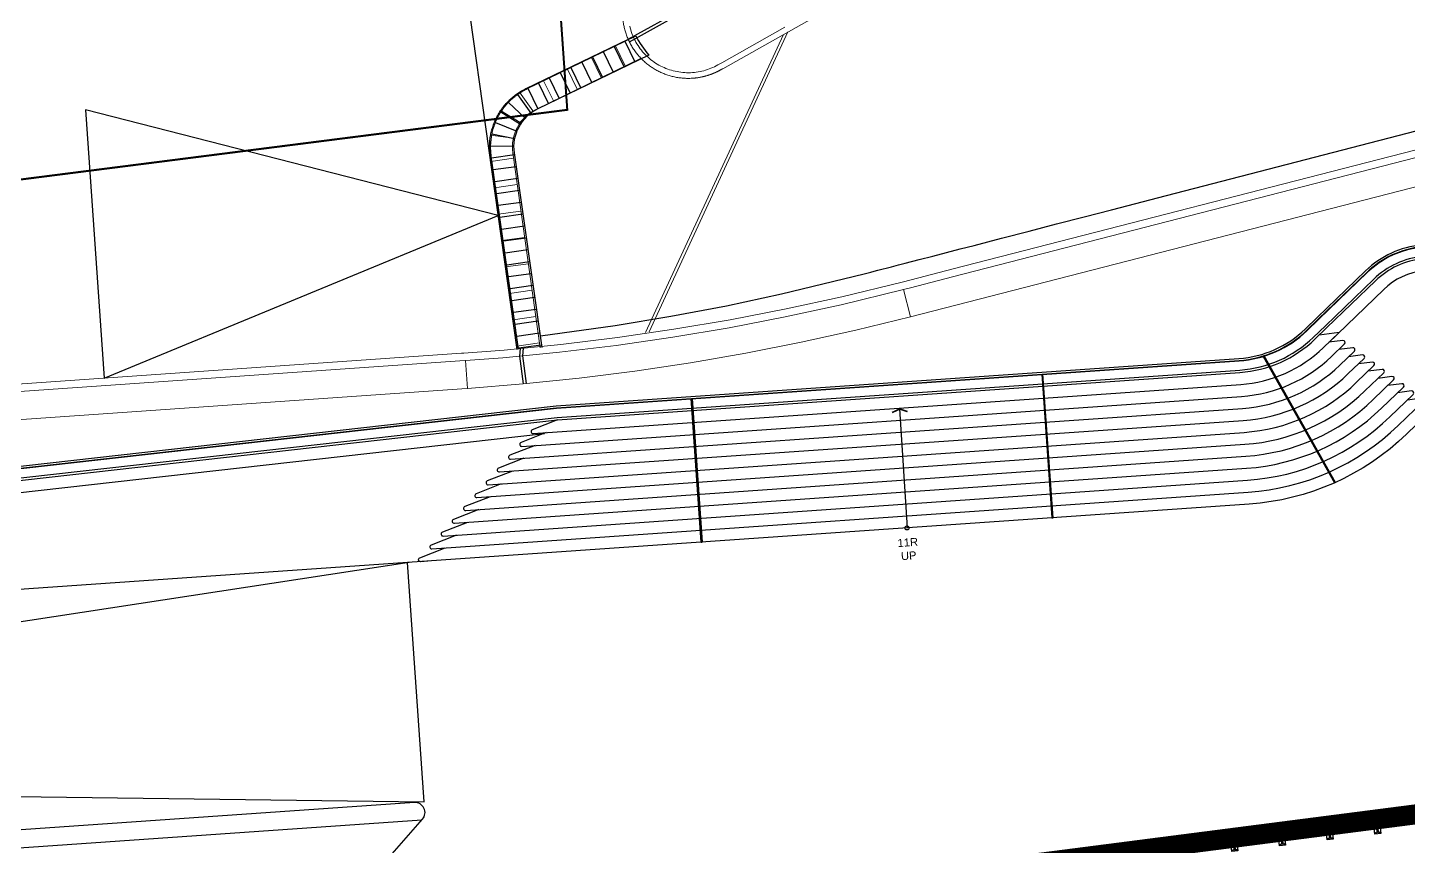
# Model space of a CAD drawing. Header units: millimetres. Extents: x 50357 to 985146, y 723188 to 1803594.
# Drawn here: x 832257.26 to 832291.76, y 817925.44 to 817945.91 of the extents above; entities that cross this region are included whole.
import ezdxf
from ezdxf.xclip import XClip

# ---------------------------------------------------------------- set-up
doc = ezdxf.new("R2010")
doc.units = ezdxf.units.MM
doc.header["$LTSCALE"] = 3
doc.header["$MEASUREMENT"] = 0
for name, pattern in [('3A35X-MAGP-P-SB$0$3A35X-MAGP-P-SB$0$ACAD_ISO05W035', [11.55, 8.4, -1.05, 0, -1.05, 0, -1.05]), ('DIVIDE', [1.25, 0.5, -0.25, 0, -0.25, 0, -0.25]), ('PHANTOM2', [1.25, 0.625, -0.125, 0.125, -0.125, 0.125, -0.125]), ('x-baseplan$0$DGN Style 2', [1.94727e-06, 0, -1.94727e-06]), ('x-boundary$0$DGN Style 4', [76.563414, 38.257796, -19.128898, 0.047822, -19.128898])]:
    doc.linetypes.add(name, pattern=pattern)
for name, color, linetype in [('00_Xref', 7, 'Continuous'), ('3A35X-MAGP-P-SB$0$UAJ-90BOUN', 7, 'Continuous'), ('LWK-GA_HANDRAIL', 8, 'Continuous'), ('LWK-GA_WALL', 8, 'Continuous'), ('LWK-L_TXT', 8, 'Continuous'), ('LWK-MA_PAVING BANDING', 8, 'Continuous'), ('LWK-PROMENADE BALLUSTRADE', 8, 'Continuous'), ('LWK-STEPS ARROW', 8, 'Continuous'), ('UAJ-00XREF', 7, 'Continuous'), ('UAJ-90.5LAND', 8, 'Continuous')]:
    doc.layers.add(name, color=color, linetype=linetype)
doc.layers.add('3A35X-MAGP-P-SB$0$UAJ-00ANNO-$', color=32, linetype='Continuous', lineweight=5, plot=False)
for name, color, linetype, lineweight in [('UAJ-08META', 8, 'Continuous', 9), ('UAJ-23FLOR-a', 1, 'Continuous', 13), ('UAJ-34RAIL-a', 1, 'Continuous', 13)]:
    doc.layers.add(name, color=color, linetype=linetype, lineweight=lineweight)
doc.layers.add('x-baseplan$0$AR-ROAD_AR_BS_MI_', color=7, linetype='Continuous', true_color=0x6d6d6d)
doc.layers.add('x-boundary$0$AR-SIMS_BL_', color=7, linetype='x-boundary$0$DGN Style 4', true_color=0xff0505)
doc.styles.add('LWK TITLE - ARIAL', font='arial.ttf')
pattern_1 = [(315, (-2836.0025, 3466.4423), (1.767767, 1.767767), []), (45, (-2836.0025, 3466.4423), (-1.767767, 1.767767), [])]

# ---------------------------------------------------------------- blocks, each defined once
blk = doc.blocks.new('x-baseplan')
at = {"layer": 'x-baseplan$0$AR-ROAD_AR_BS_MI_', "linetype": 'x-baseplan$0$DGN Style 2', "lineweight": 0, "flags": 128}
blk.add_lwpolyline([(834687.683, 817936.854), (834552.251, 817919.489)], dxfattribs=at)
blk = doc.blocks.new('575')
at = {"layer": 'LWK-MA_PAVING BANDING'}
blk.add_lwpolyline([(0, 0), (0, 575)], dxfattribs=at)
blk = doc.blocks.new('PROMENADE BALLUSTRADE')
at = {"layer": 'LWK-PROMENADE BALLUSTRADE'}
h = blk.add_hatch(dxfattribs=at)
h.set_pattern_fill('_USER', color=8, scale=2.5, angle=-45, double=1, pattern_type=0)
h.set_pattern_definition(pattern_1)
edge = h.paths.add_edge_path()
edge.add_line((-17, 43), (-17, 187))
edge.add_arc((-8, 187), 9, 90, 180, ccw=False)
edge.add_line((-8, 196), (-8, 190))
edge.add_arc((-8, 187), 3, 90, 180)
edge.add_line((-11, 187), (-11, 43))
edge.add_arc((-8, 43), 3, 180, 270)
edge.add_line((-8, 40), (-8, 34))
edge.add_arc((-8, 43), 9, 180, 270, ccw=False)
h = blk.add_hatch(dxfattribs=at)
h.set_pattern_fill('_USER', color=8, scale=2.5, angle=-45, double=1, pattern_type=0)
h.set_pattern_definition(pattern_1)
edge = h.paths.add_edge_path()
edge.add_line((17, 43), (17, 187))
edge.add_arc((8, 187), 9, 0, 90)
edge.add_line((8, 196), (8, 190))
edge.add_arc((8, 187), 3, 0, 90, ccw=False)
edge.add_line((11, 187), (11, 43))
edge.add_arc((8, 43), 3, -90, 0, ccw=False)
edge.add_line((8, 40), (8, 34))
edge.add_arc((8, 43), 9, -90, 0)
blk.add_lwpolyline([(75, 230), (75, 0), (-75, 0), (-75, 230)], close=True, dxfattribs=at)
at = {"layer": 'LWK-PROMENADE BALLUSTRADE', "color": 8}
for points in [[(-32.5, 205), (-67.5, 205)], [(-32.5, 25), (-67.5, 25)], [(-50, 187.5), (-50, 222.5)], [(-50, 7.5), (-50, 42.5)], [(67.5, 205), (32.5, 205)], [(67.5, 25), (32.5, 25)], [(50, 187.5), (50, 222.5)], [(50, 7.5), (50, 42.5)]]:
    blk.add_lwpolyline(points, dxfattribs=at)
at = {"layer": 'LWK-PROMENADE BALLUSTRADE'}
for points in [[(-5, 43, -1), (-11, 43), (-11, 187, -1), (-5, 187)], [(11, 187, 1), (5, 187), (5, 43, 1), (11, 43)]]:
    blk.add_lwpolyline(points, format="xyb", close=True, dxfattribs=at)
at = {"layer": 'LWK-PROMENADE BALLUSTRADE', "color": 8}
for centre in [(-50, 205), (-50, 25), (50, 205), (50, 25)]:
    blk.add_circle(centre, 12.5, dxfattribs=at)
blk = doc.blocks.new('*U1107')
at = {"layer": 'UAJ-23FLOR-a'}
blk.add_line((83, -575), (83, 0), dxfattribs=at)
blk = doc.blocks.new('*U1106')
at = {"layer": 'UAJ-34RAIL-a', "color": 0, "linetype": 'ByBlock', "lineweight": -2, "transparency": 16777216}
for p, rotation in [((835312175, 817996330), 25.90993299230063), ((835311576, 817996039), 25.90993299230063), ((835310978, 817995748), 25.90993299230063), ((835310379, 817995457), 25.90993299230063), ((835309791, 817995147), 35.08899511089342), ((835309341, 817994663), 59.0788875632661), ((835309120, 817994040), 82.19476229126109), ((835309152, 817993378), 98.07867572192555), ((835309245, 817992719), 98.07867572192555), ((835309339, 817992060), 98.07867572192555), ((835309432, 817991401), 98.07867572192555), ((835309526, 817990742), 98.07867572192555), ((835309620, 817990083), 98.07867572192555), ((835309713, 817989424), 98.07867572192555), ((835309807, 817988765), 98.07867572192555)]:
    blk.add_blockref('*U1107', p, dxfattribs=dict(at, rotation=rotation))
blk = doc.blocks.new('3A35X-MAGP-P-LD-00-0')
at = {"color": 1}
for points in [[(834584757, 817945640), (834586145, 817946408)], [(834584794, 817945574), (834586218, 817946363)], [(834582059, 817937909), (834582045, 817937717), (834582142, 817937020)], [(834582135, 817937916), (834582121, 817937720), (834582216, 817937030)]]:
    blk.add_lwpolyline(points, dxfattribs=at)
at = {"layer": 'LWK-GA_HANDRAIL', "ltscale": 0.5}
for p, q in [((834595097, 817937271, 0), (834595350, 817933679, 0)), ((834595379, 817933681, 0), (834595127, 817937273, 0)), ((834586585, 817933067, 0), (834586334, 817936658, 0)), ((834586364, 817936660, 0), (834586615, 817933069, 0)), ((834595350, 817933679, 0), (834595379, 817933681, 0))]:
    blk.add_line(p, q, dxfattribs=at)
at = {"layer": 'LWK-GA_HANDRAIL', "ltscale": 0.5, "elevation": 0}
blk.add_lwpolyline([(834586585, 817933067), (834586615, 817933069)], dxfattribs=at)
at = {"layer": 'LWK-GA_WALL', "ltscale": 0.5, "elevation": 4047}
blk.add_lwpolyline([(834647011, 817931894), (834636163, 817930508), (834621889, 817928712), (834608683, 817926959), (834590467, 817924721), (834569539, 817921947), (834552150, 817919745), (834551322, 817919445), (834529685, 817911079), (834518657, 817906847), (834506366, 817902183), (834496343, 817898357), (834485453, 817894209), (834473244, 817889480), (834460256, 817884558), (834451189, 817881116), (834434617, 817874777)], dxfattribs=at)
at = {"layer": 'LWK-GA_WALL', "lineweight": 30, "ltscale": 0.5, "elevation": 4047}
blk.add_lwpolyline([(834647049, 817931596), (834636200, 817930210), (834621928, 817928414), (834608721, 817926661), (834590505, 817924424), (834569578, 817921650), (834552220, 817919452), (834551427, 817919164), (834529793, 817910799), (834518764, 817906567), (834506473, 817901903), (834496450, 817898077), (834485560, 817893929), (834473351, 817889200), (834460362, 817884277), (834451296, 817880835), (834434724, 817874497)], dxfattribs=at)
at = {"layer": 'LWK-MA_PAVING BANDING', "ltscale": 0.5}
blk.add_line((834602015, 817938656, 0), (834603223, 817939823, 0), dxfattribs=at)
at = {"layer": 'LWK-MA_PAVING BANDING', "elevation": 0}
blk.add_lwpolyline([(834582025, 817937888), (834581339, 817942715), (834581335, 817942745), (834581331, 817942775), (834581328, 817942805), (834581326, 817942835), (834581324, 817942866), (834581323, 817942897), (834581323, 817942928), (834581323, 817942959), (834581323, 817942990), (834581324, 817943022), (834581326, 817943053), (834581329, 817943085), (834581332, 817943117), (834581335, 817943148), (834581340, 817943180), (834581345, 817943212), (834581350, 817943244), (834581357, 817943275), (834581364, 817943307), (834581371, 817943339), (834581379, 817943370), (834581388, 817943402), (834581398, 817943433), (834581408, 817943464), (834581419, 817943495), (834581430, 817943526), (834581442, 817943557), (834581455, 817943587), (834581469, 817943618), (834581483, 817943648), (834581497, 817943677), (834581512, 817943707), (834581528, 817943736), (834581545, 817943764), (834581562, 817943793), (834581579, 817943821), (834581597, 817943848), (834581616, 817943876), (834581635, 817943902), (834581655, 817943929), (834581675, 817943955), (834581696, 817943980), (834581717, 817944005), (834581738, 817944030), (834581760, 817944054), (834581783, 817944077), (834581805, 817944100), (834581829, 817944122), (834581852, 817944144), (834581876, 817944166), (834581900, 817944187), (834581925, 817944207), (834581950, 817944227), (834581975, 817944246), (834582000, 817944264), (834582026, 817944282), (834582052, 817944300), (834582078, 817944317), (834582104, 817944333), (834582130, 817944348), (834582157, 817944364), (834582183, 817944378), (834582210, 817944392), (834582237, 817944405), (834584946, 817945723, 0.056482), (834585272, 817945242), (834582499, 817943894, 0.328817), (834581908, 817942796), (834582600, 817937928)], format="xyb", dxfattribs=at)
at = {"layer": 'LWK-MA_PAVING BANDING', "ltscale": 0.5}
blk.add_lwpolyline([(834582569, 817938227), (834584437, 817938483), (834585829, 817938714), (834587215, 817938977), (834588595, 817939272), (834590656, 817939777), (834590825, 817939821), (834590911, 817939843), (834590997, 817939866), (834591341, 817939955), (834591513, 817940000), (834591685, 817940044), (834592028, 817940133), (834592372, 817940223), (834592715, 817940312), (834593059, 817940401), (834593403, 817940490), (834593746, 817940580), (834594090, 817940669), (834594777, 817940847), (834595465, 817941026), (834596152, 817941204), (834596839, 817941383), (834598214, 817941740), (834611168, 817945102)], dxfattribs=at)
at = {"layer": 'LWK-MA_PAVING BANDING', "ltscale": 0.5, "elevation": 0, "flags": 128}
blk.add_lwpolyline([(834647500, 817940768), (834606746, 817935156), (834606396, 817937149), (834606072, 817937094, 0.157628), (834604979, 817936514), (834604215, 817935777, -0.176318), (834600278, 817934024), (834579253, 817932554), (834543070, 817930025)], format="xyb", dxfattribs=at)
at = {"layer": 'LWK-MA_PAVING BANDING', "ltscale": 0.5, "elevation": 0}
blk.add_lwpolyline([(834582976, 817936423), (834600027, 817937615, 0.176326), (834601714, 817938366), (834602015, 817938656)], format="xyb", dxfattribs=at)
blk.add_lwpolyline([(834542771, 817930001), (834542733, 817930538), (834549096, 817932593), (834582963, 817936422)], dxfattribs=at)
at = {"layer": 'LWK-MA_PAVING BANDING', "ltscale": 0.5}
blk.add_arc((834604821, 817938168, 0), 2300, 95.8062, 133.9979, dxfattribs=at)
at = {"layer": 'LWK-STEPS ARROW', "ltscale": 0.5, "const_width": 40, "elevation": 0}
blk.add_lwpolyline([(834591358, 817936310), (834591545, 817936399), (834591742, 817936334)], dxfattribs=at)
blk.add_lwpolyline([(834591358, 817936310), (834591545, 817936399), (834591742, 817936334)], dxfattribs=at)
at = {"layer": 'LWK-STEPS ARROW'}
blk.add_circle((834591730, 817933426, 0), 50, dxfattribs=at)
blk.add_circle((834591730, 817933426, 0), 50, dxfattribs=at)
at = {"layer": 'UAJ-08META', "color": 1}
for p, q in [((834592879, 817939899, 0), (834609246, 817944122, 0)), ((834591833, 817939629, 0), (834592182, 817939719, 0)), ((834592182, 817939719, 0), (834592879, 817939899, 0)), ((834591611, 817939572, 0), (834591833, 817939629, 0))]:
    blk.add_line(p, q, dxfattribs=at)
at = {"layer": 'UAJ-08META', "color": 2}
blk.add_lwpolyline([(834591812, 817938706), (834630749, 817948752)], dxfattribs=at)
at = {"layer": 'UAJ-08META', "color": 1}
blk.add_lwpolyline([(834580659, 817937791), (834581660, 817937869), (834583079, 817938009), (834584494, 817938182), (834585904, 817938388), (834587310, 817938627), (834588709, 817938899), (834590102, 817939203), (834591611, 817939572)], dxfattribs=at)
at = {"layer": 'UAJ-08META', "color": 6, "extrusion": (2.6521e-08, -1.02945e-07, 1)}
blk.add_lwpolyline([(834591812, 817938706), (834591637, 817939384)], dxfattribs=at)
at = {"layer": 'UAJ-08META', "color": 6, "extrusion": (4.1097e-08, -5.83092e-07, 1)}
blk.add_lwpolyline([(834580744, 817936906), (834580695, 817937604)], dxfattribs=at)
blk.add_lwpolyline([(834580744, 817936906), (834580695, 817937604)], dxfattribs=at)
at = {"layer": 'UAJ-08META', "color": 2}
for points in [[(834591637, 817939384, 12101), (834591817, 817939430, 12101), (834592166, 817939520, 12101), (834592865, 817939701, 12101), (834619433, 817946555, 12101), (834625026, 817947998, 12101), (834627823, 817948719, 12101), (834629221, 817949080, 12101), (834629920, 817949260, 12101), (834630270, 817949351, 12101), (834630445, 817949396, 12101), (834630568, 817949428, 12101)], [(834580695, 817937604, 12077), (834581626, 817937677, 12081), (834583047, 817937815, 12086), (834584465, 817937987, 12090), (834585877, 817938191, 12094), (834587285, 817938429, 12097), (834588687, 817938700, 12099), (834590082, 817939004, 12100), (834591637, 817939384, 12101)], [(834580744, 817936906, 12077), (834582142, 817937020, 12083), (834583537, 817937166, 12087), (834584930, 817937344, 12092), (834586319, 817937553, 12095), (834587703, 817937794, 12098), (834589080, 817938067, 12099), (834590450, 817938371, 12101), (834591812, 817938706, 12101)], [(834542042, 817934895, 11912), (834542743, 817934945, 11915), (834545624, 817935147, 11927), (834551386, 817935550, 11952), (834580197, 817937569, 12075), (834580557, 817937595, 12076), (834580695, 817937604, 12077)], [(834542091, 817934197, 278), (834542792, 817934246, 281), (834545674, 817934448, 293), (834551436, 817934852, 318), (834580246, 817936871, 441), (834580606, 817936896, 442), (834580744, 817936906, 443)]]:
    blk.add_polyline3d(points, dxfattribs=at)
at = {"layer": 'UAJ-08META', "color": 1}
blk.add_polyline3d([(834551242, 817935729, 0), (834580237, 817937761, 0), (834580596, 817937786, 0), (834580659, 817937791, 0)], dxfattribs=at)
at = {"layer": 'UAJ-23FLOR-a', "color": 8}
for p, q in [((834585193, 817938307), (834588637, 817945759)), ((834585282, 817938322), (834588749, 817945822))]:
    blk.add_line(p, q, dxfattribs=at)
at = {"layer": 'UAJ-34RAIL-a'}
for points in [[(834609276, 817957410), (834587121, 817944903)], [(834588676, 817945945), (834587097, 817945052), (834587048, 817945024), (834587002, 817944998), (834586954, 817944972), (834586913, 817944952), (834586872, 817944932), (834586828, 817944914), (834586784, 817944896), (834586739, 817944880), (834586694, 817944866), (834586648, 817944853), (834586602, 817944841), (834586555, 817944831), (834586507, 817944822), (834586460, 817944815), (834586412, 817944809), (834586364, 817944805), (834586316, 817944803), (834586268, 817944802), (834586220, 817944802), (834586171, 817944804), (834586123, 817944808), (834586075, 817944813), (834586027, 817944820), (834585979, 817944828), (834585932, 817944838), (834585885, 817944849), (834585839, 817944862), (834585793, 817944876), (834585747, 817944892), (834585702, 817944909), (834585658, 817944928), (834585614, 817944948), (834585571, 817944969), (834585528, 817944992), (834585486, 817945016), (834585445, 817945042), (834585405, 817945069), (834585366, 817945097), (834585328, 817945126), (834585290, 817945157), (834585254, 817945189), (834585219, 817945221), (834585184, 817945255), (834585151, 817945291), (834585119, 817945327), (834585089, 817945364), (834585059, 817945402), (834585031, 817945441), (834585004, 817945481), (834584978, 817945522), (834584953, 817945564), (834584930, 817945606), (834584909, 817945649), (834584888, 817945693), (834584870, 817945738), (834584852, 817945783), (834584836, 817945828), (834584822, 817945874), (834584809, 817945921), (834584797, 817945968)], [(834581991, 817937885), (834581305, 817942713), (834581301, 817942743), (834581298, 817942773), (834581295, 817942803), (834581293, 817942833), (834581291, 817942864), (834581290, 817942895), (834581289, 817942926), (834581289, 817942957), (834581290, 817942988), (834581291, 817943020), (834581293, 817943051), (834581295, 817943083), (834581298, 817943114), (834581302, 817943146), (834581306, 817943178), (834581311, 817943210), (834581317, 817943241), (834581323, 817943273), (834581330, 817943305), (834581338, 817943337), (834581346, 817943368), (834581355, 817943400), (834581365, 817943431), (834581375, 817943462), (834581386, 817943493), (834581397, 817943524), (834581409, 817943555), (834581422, 817943585), (834581436, 817943615), (834581450, 817943645), (834581464, 817943675), (834581479, 817943704), (834581495, 817943733), (834581512, 817943762), (834581529, 817943790), (834581546, 817943818), (834581564, 817943846), (834581583, 817943873), (834581602, 817943900), (834581622, 817943926), (834581642, 817943952), (834581663, 817943978), (834581684, 817944003), (834581705, 817944027), (834581727, 817944051), (834581750, 817944075), (834581773, 817944098), (834581796, 817944120), (834581819, 817944142), (834581843, 817944163), (834581867, 817944184), (834581892, 817944204), (834581917, 817944224), (834581942, 817944243), (834581967, 817944262), (834581993, 817944280), (834582019, 817944297), (834582045, 817944314), (834582071, 817944330), (834582097, 817944346), (834582124, 817944361), (834582150, 817944376), (834582177, 817944390), (834582204, 817944403), (834584757, 817945643)]]:
    blk.add_lwpolyline(points, dxfattribs=at)
blk.add_lwpolyline([(834585081, 817945161), (834582466, 817943891, 0.328817), (834581875, 817942794), (834582566, 817937926)], format="xyb", dxfattribs=at)
blk.add_open_spline([(834584622, 817946194), (834584623, 817946176), (834584626, 817946141), (834584632, 817946088), (834584640, 817946035), (834584653, 817945964), (834584669, 817945893), (834584690, 817945822), (834584707, 817945769), (834584725, 817945717), (834584753, 817945648), (834584784, 817945580), (834584819, 817945514), (834584847, 817945465), (834584877, 817945417), (834584918, 817945355), (834584963, 817945294), (834585010, 817945237), (834585047, 817945195), (834585086, 817945154), (834585138, 817945102), (834585193, 817945053), (834585250, 817945007), (834585294, 817944974), (834585338, 817944943), (834585398, 817944904), (834585460, 817944867), (834585524, 817944834), (834585574, 817944810), (834585624, 817944788), (834585692, 817944761), (834585762, 817944737), (834585832, 817944717), (834585886, 817944703), (834585940, 817944691), (834586014, 817944678), (834586088, 817944669), (834586162, 817944663), (834586219, 817944661), (834586275, 817944660), (834586331, 817944662), (834586378, 817944665), (834586415, 817944668), (834586443, 817944671), (834586471, 817944674), (834586499, 817944678), (834586527, 817944682), (834586554, 817944687), (834586582, 817944692), (834586609, 817944698), (834586631, 817944703), (834586649, 817944707), (834586663, 817944711), (834586676, 817944714), (834586694, 817944719), (834586716, 817944725), (834586738, 817944732), (834586756, 817944737), (834586769, 817944742), (834586782, 817944746), (834586799, 817944752), (834586821, 817944759), (834586842, 817944767), (834586859, 817944774), (834586872, 817944779), (834586884, 817944784), (834586901, 817944791), (834586922, 817944800), (834586942, 817944809), (834586959, 817944817), (834586971, 817944823), (834586983, 817944828), (834586999, 817944836), (834587018, 817944846), (834587038, 817944857), (834587054, 817944865), (834587064, 817944871), (834587073, 817944876), (834587080, 817944880), (834587086, 817944884), (834587093, 817944888), (834587100, 817944892), (834587110, 817944897), (834587116, 817944901), (834587121, 817944903)], degree=3, knots=[-3091.411123, -3091.411123, -3091.411123, -3091.411123, -3042.782667, -2994.15421, -2944.809327, -2895.464444, -2795.527851, -2745.03703, -2694.54621, -2643.640594, -2592.734978, -2490.320774, -2438.929641, -2387.538507, -2336.083362, -2284.628216, -2181.83174, -2130.610528, -2079.389317, -2028.462782, -1977.536248, -1876.499722, -1826.497824, -1776.495925, -1727.111715, -1677.727504, -1580.381461, -1530.35449, -1480.327519, -1429.542038, -1378.756557, -1278.819964, -1228.329144, -1177.838324, -1126.932708, -1076.027092, -973.612888, -922.221754, -870.830621, -819.375475, -767.92033, -716.522092, -690.822972, -665.123853, -639.513248, -613.902642, -588.292036, -562.68143, -537.218163, -511.754896, -486.291628, -473.559995, -460.828361, -448.198795, -435.56923, -410.310098, -385.050967, -372.421401, -359.791835, -347.291361, -334.790886, -309.789937, -284.788988, -272.288513, -259.788039, -247.441986, -235.095933, -210.403828, -185.711723, -173.36567, -161.019618, -148.851362, -136.683107, -112.346596, -88.010085, -75.84183, -63.673574, -55.714377, -47.75518, -39.795983, -31.836785, -23.877588, -15.918391, 0, 0, 0, 0], dxfattribs=at)
at = {"layer": 'UAJ-90.5LAND'}
blk.add_line((834581991, 817937885), (834580807, 817946226), dxfattribs=at)
at = {"layer": 'UAJ-90.5LAND', "ltscale": 0.5}
for p, q in [((834601980, 817938692, 0), (834603188, 817939859, 0)), ((834602022, 817938649, 0), (834603230, 817939816, 0)), ((834602182, 817938484, 0), (834603390, 817939650, 0)), ((834602223, 817938441, 0), (834603431, 817939607, 0))]:
    blk.add_line(p, q, dxfattribs=at)
at = {"layer": 'UAJ-90.5LAND'}
blk.add_lwpolyline([(834571196, 817943870), (834571667, 817937161), (834581515, 817941235), (834571196, 817943870)], dxfattribs=at)
at = {"layer": 'UAJ-90.5LAND', "elevation": 0}
for points in [[(834603640, 817939391), (834602253, 817938052)], [(834602437, 817934569), (834600653, 817937734), (834600627, 817937719), (834602410, 817934557)], [(834543070, 817930025), (834543049, 817930325), (834549160, 817932298), (834582997, 817936124)], [(834543105, 817930028), (834549223, 817932004), (834582668, 817935785)], [(834602437, 817934569), (834602410, 817934557)], [(834579293, 817932558), (834543279, 817927034), (834579671, 817926572)], [(834579671, 817926572), (834579253, 817932554)], [(834579607, 817926117), (834554691, 817924375)]]:
    blk.add_lwpolyline(points, dxfattribs=at)
at = {"layer": 'UAJ-90.5LAND', "ltscale": 0.5, "elevation": 0}
for points in [[(834582964, 817936473), (834600024, 817937665, 0.176326), (834601680, 817938402), (834601980, 817938692)], [(834582970, 817936413), (834600028, 817937605, 0.176326), (834601721, 817938359), (834602022, 817938649)], [(834582992, 817936184), (834600044, 817937376, 0.176326), (834601881, 817938194), (834602182, 817938484)]]:
    blk.add_lwpolyline(points, format="xyb", dxfattribs=at)
at = {"layer": 'UAJ-90.5LAND', "elevation": 0}
for points in [[(834582997, 817936124), (834600048, 817937316, 0.176326), (834601923, 817938150), (834602223, 817938441)], [(834582716, 817935804), (834582085, 817935557, 0.858811), (834582107, 817935460), (834600090, 817936717, 0.176326), (834602340, 817937719), (834602663, 817938031, 0.722881), (834602621, 817938116), (834602272, 817938071)], [(834582997, 817936124), (834582366, 817935877, 0.858811), (834582388, 817935781), (834600069, 817937017, 0.176326), (834602131, 817937935), (834602526, 817938316), (834602027, 817938251)], [(834582154, 817935163), (834581524, 817934916, 0.858811), (834581545, 817934820), (834600132, 817936119, 0.176326), (834602756, 817937287), (834603153, 817937670, 0.722881), (834603112, 817937756), (834602763, 817937710)], [(834582435, 817935483), (834581804, 817935237, 0.858811), (834581826, 817935140), (834600111, 817936418, 0.176326), (834602548, 817937503), (834602908, 817937851, 0.722881), (834602867, 817937936), (834602517, 817937890)], [(834581593, 817934522), (834580962, 817934275, 0.858811), (834580984, 817934179), (834600174, 817935520, 0.176326), (834603173, 817936856), (834603644, 817937310, 0.722881), (834603602, 817937395), (834603253, 817937350)], [(834581874, 817934843), (834581243, 817934596, 0.858811), (834581264, 817934499), (834600153, 817935819, 0.176326), (834602965, 817937071), (834603398, 817937490, 0.722881), (834603357, 817937576), (834603008, 817937530)], [(834581031, 817933882), (834580400, 817933635, 0.858811), (834580422, 817933538), (834600215, 817934922, 0.176326), (834603590, 817936424), (834604134, 817936949, 0.722881), (834604093, 817937035), (834603743, 817936989)], [(834581312, 817934202), (834580681, 817933955, 0.858811), (834580703, 817933859), (834600194, 817935221, 0.176326), (834603382, 817936640), (834603889, 817937130, 0.722881), (834603848, 817937215), (834603498, 817937169)]]:
    blk.add_lwpolyline(points, format="xyb", dxfattribs=at)
at = {"layer": 'UAJ-90.5LAND', "ltscale": 0.5, "elevation": 0}
for points in [[(834548976, 817932607), (834549086, 817932642), (834582964, 817936473)], [(834548994, 817932550), (834549098, 817932583), (834582970, 817936413)], [(834549033, 817932321), (834549147, 817932357), (834582990, 817936184)]]:
    blk.add_lwpolyline(points, dxfattribs=at)
at = {"layer": 'UAJ-90.5LAND'}
for points in [[(834579759, 817932590), (834579580, 817932577, -0.858811), (834579558, 817932674), (834580189, 817932921)], [(834552748, 817921627), (834578477, 817924922, 0.182943), (834578633, 817925005), (834579628, 817926141, 0.669643), (834579423, 817926555), (834555320, 817924870)]]:
    blk.add_lwpolyline(points, format="xyb", dxfattribs=at)
at = {"layer": 'UAJ-90.5LAND', "ltscale": 0.5}
for radius in [2350, 2290, 2060, 2000, 1700]:
    blk.add_arc((834604821, 817938168, 0), radius, 95.8062, 133.9979, dxfattribs=at)
at = {"layer": 'LWK-PROMENADE BALLUSTRADE', "color": 2, "rotation": 187.0026537785533}
for p in [(834603474, 817926017, 4047), (834599901, 817925578, 4047), (834601092, 817925724, 4047), (834602283, 817925870, 4047)]:
    blk.add_blockref('PROMENADE BALLUSTRADE', p, dxfattribs=at)
at = {"layer": 'LWK-STEPS ARROW', "color": 3}
for p, rotation in [((834584676, 817945591, 0), 205.928564473722), ((834584136, 817945329, 0), 205.928564473722), ((834584406, 817945460, 0), 205.928564473722), ((834583327, 817944935, 0), 205.928564473722), ((834583597, 817945067, 0), 205.928564473722), ((834583867, 817945198, 0), 205.928564473722), ((834582787, 817944673, 0), 205.928564473722), ((834583057, 817944804, 0), 205.928564473722), ((834581991, 817944257, 0), 216.0835216064301), ((834582248, 817944411, 0), 205.928564473722), ((834582518, 817944542, 0), 205.928564473722), ((834581766, 817944059, 0), 226.658470193274), ((834581443, 817943558, 0), 247.8083673669618), ((834581581, 817943823, 0), 237.2334187801179), ((834581356, 817943271, 0), 258.3833159538058), ((834581323, 817942973, 0), 268.9582645406497), ((834581347, 817942675, 0), 278.0682306766276), ((834581389, 817942378, 0), 278.0682306766276), ((834581431, 817942081, 0), 278.0682306766276), ((834581473, 817941784, 0), 278.0682306766276), ((834581515, 817941487, 0), 278.0682306766276), ((834581557, 817941190, 0), 278.0682306766276), ((834581599, 817940893, 0), 278.0682306766276), ((834581642, 817940596, 0), 278.0682306766276), ((834581684, 817940299, 0), 278.0682306766276), ((834581726, 817940001, 0), 278.0682306766276), ((834581768, 817939704, 0), 278.0682306766276), ((834581810, 817939407, 0), 278.0682306766276), ((834581852, 817939110, 0), 278.0682306766276), ((834581894, 817938813, 0), 278.0682306766276), ((834581936, 817938516, 0), 278.0682306766276), ((834581978, 817938219, 0), 278.0682306766276), ((834582021, 817937922, 0), 278.0682306766276)]:
    blk.add_blockref('575', p, dxfattribs=dict(at, rotation=rotation))
at = {"layer": 'UAJ-34RAIL-a'}
blk.add_blockref('*U1106', (-727816, -50880), dxfattribs=at)
at = {"layer": 'LWK-L_TXT', "insert": (834591762, 817932897, 0), "char_height": 200, "attachment_point": 5, "rotation": 3.9982, "style": 'LWK TITLE - ARIAL', "bg_fill": 2}
blk.add_mtext('\\pxqc;11R\\PUP', dxfattribs=at)
at = {"layer": 'LWK-STEPS ARROW', "elevation": 0}
blk.add_lwpolyline([(834591545, 817936399), (834591731, 817933427)], dxfattribs=at)
blk.add_lwpolyline([(834591545, 817936399), (834591731, 817933427)], dxfattribs=at)
at = {"layer": 'LWK-STEPS ARROW'}
blk.add_circle((834591730, 817933426, 0), 50, dxfattribs=at)
blk.add_circle((834591730, 817933426, 0), 50, dxfattribs=at)
at = {"layer": 'UAJ-90.5LAND', "elevation": 0}
for points in [[(834647500, 817940768), (834606746, 817935156), (834606396, 817937149), (834606072, 817937094, 0.157628), (834604979, 817936514), (834604215, 817935777, -0.176318), (834600278, 817934024), (834579253, 817932554), (834543070, 817930025)], [(834580470, 817933241), (834579839, 817932994, 0.858811), (834579861, 817932898), (834600257, 817934323, 0.176326), (834604007, 817935992), (834604624, 817936589, 0.722881), (834604583, 817936674), (834604234, 817936629)], [(834580750, 817933561), (834580120, 817933314, 0.858811), (834580141, 817933218), (834600236, 817934622, 0.176326), (834603798, 817936208), (834604379, 817936769, 0.722881), (834604338, 817936855), (834603989, 817936809)]]:
    blk.add_lwpolyline(points, format="xyb", dxfattribs=at)

msp = doc.modelspace()

# ---------------------------------------------------------------- linework, layer by layer
at = {"linetype": 'PHANTOM2', "ltscale": 60, "const_width": 0.25}
msp.add_lwpolyline([(832327.8978, 818055.6325), (832330.9916, 818011.4407), (832328.7478, 818011.2836), (832330.9935, 817979.1978), (832331.7657, 817967.859), (832333.2172, 817967.9604), (832335.7145, 817931.8786), (832334.3264, 817931.6033), (832239.8434, 817919.4891), (832197.2472, 817903.2275), (832181.244, 818132.2001)], dxfattribs=at)
at = {"layer": '3A35X-MAGP-P-SB$0$UAJ-00ANNO-$', "ltscale": 20}
msp.add_lwpolyline([(832263.5944, 818046.0853), (832191.2709, 818041.0294), (832199.3432, 817925.5589), (832235.0336, 817939.3012), (832270.7412, 817943.8543)], close=True, dxfattribs=at)
at = {"layer": '3A35X-MAGP-P-SB$0$UAJ-90BOUN', "linetype": '3A35X-MAGP-P-SB$0$3A35X-MAGP-P-SB$0$ACAD_ISO05W035', "const_width": 0.05}
msp.add_lwpolyline([(832270.7412, 817943.8543), (832263.5944, 818046.0853), (832191.2709, 818041.0294), (832199.3432, 817925.5589), (832235.0336, 817939.3012)], close=True, dxfattribs=at)
at = {"layer": 'x-boundary$0$AR-SIMS_BL_', "linetype": 'DIVIDE', "ltscale": 100, "const_width": 0.5, "flags": 128}
msp.add_lwpolyline([(832733.8677, 817983.187), (832239.8277, 817919.53), (832111.5897, 817870.527), (832102.8647, 817865.696), (832071.0667, 817838.339), (832060.9327, 817828.353), (832043.9047, 817806.204), (832031.5907, 817785.985), (832027.0217, 817778.228), (832022.2117, 817763.541), (832017.1137, 817754.386), (832010.1317, 817751.133), (831944.2867, 817748.878), (831920.5817, 817748.661), (831890.3287, 817748.836), (831857.3377, 817749.703), (831793.2247, 817749.39), (831782.7147, 817750.288), (831768.4667, 817753.147), (831767.5387, 817754.682), (831763.1397, 817754.941), (831756.0777, 817749.278), (831747.1057, 817748.673), (831732.0137, 817752.193), (831700.5497, 817774.957, -0.0868696), (831642.5587, 817841.557), (831638.9727, 817849.526), (831637.5927, 817873.199), (831638.1037, 817999.932), (831638.7017, 818019.469), (831638.1897, 818024.558), (831638.1857, 818042.647), (831636.5817, 818071.095), (831637.9567, 818103.034, -0.0940633), (831663.1482, 818171.0835, -0.0902781), (831696.8787, 818209.372), (831697.3417, 818241.21, -0.0189096), (831698.8777, 818271.75), (831927.6277, 818271.919), (832016.4187, 818399.497), (832054.1647, 818373.349), (832043.4187, 818358.183), (832033.6477, 818343.554), (832028.4887, 818336.18), (832018.7477, 818321.969), (832027.9817, 818315.216), (832024.2167, 818309.828), (832016.1397, 818297.509), (832009.6507, 818288.942, -0.1752059), (832002.8297, 818286.336), (831993.9417, 818287.923, 0.2323257), (831980.8217, 818283.101, 0.1362325), (831973.5537, 818270.395), (831964.7687, 818250.389), (831958.5877, 818237.545), (831952.2467, 818226.052), (831940.2547, 818207.069), (831930.3427, 818191.422), (831917.6227, 818171.079), (831905.9867, 818151.816), (831901.8247, 818145.524), (831897.1537, 818137.723), (831863.4657, 818082.258), (831855.9057, 818069.588), (831847.0977, 818055.423, 0.2107846), (831845.5377, 818024.07, 0.1803051), (831862.8517, 818003.891, 0.1721578), (831887.3727, 817999.157, 0.1021896), (831901.0037, 818003.679), (831908.7767, 818008.735), (831924.1967, 818018.98), (831951.9687, 818037.348), (831984.6707, 818058.952), (831998.0117, 818067.872), (832040.1507, 818095.842, 0.0821189), (832048.1607, 818101.886, -0.0111337), (832057.6547, 818110.415), (832066.4007, 818118.816), (832071.2177, 818114.163), (832075.0527, 818117.774), (832082.3727, 818124.931), (832102.6847, 818144.448), (832110.8387, 818152.193), (832113.8157, 818152.175), (832115.9387, 818156.445, -0.6859753), (832121.4247, 818155.332, -0.0959867), (832121.3627, 818152.667), (832125.8727, 818169.874), (832147.2697, 818175.04, -0.2423535), (832132.2207, 818128.772), (832182.8127, 818132.308), (832180.0367, 818172.006), (832186.3537, 818180.933, 0.1039453), (832221.2897, 818164.791, 0.0281485), (832248.1107, 818159.716), (832258.4757, 818156.56, 0.0121811), (832267.7447, 818154.03, 0.0118169), (832277.2727, 818153.626, 0.018959), (832315.2027, 818154.46), (832318.1327, 818155.389), (832322.1467, 818155.668), (832325.1767, 818155.154, 0.0049787), (832335.1617, 818156.042), (832348.4387, 818157.365, -0.0231603), (832380.4749, 818159.0629), (832536.2257, 818160.097), (832540.8247, 818160.197), (832544.8747, 818160.663), (832548.8037, 818161.751, 0.0889442), (832555.8397, 818167.266, 0.0912828), (832560.3477, 818174.674, 0.0618581), (832561.6897, 818180.136), (832568.2817, 818180.535), (832592.3357, 818180.912, 0.0773406), (832596.7813, 818172.2777, 0.267473), (832607.6208, 818167.4601, 0.0363773), (832624.8358, 818170.543, 0.2494227), (832636.9877, 818181.612), (832653.7147, 818181.874), (832779.4037, 818189.748), (832807.2827, 818191.557), (832809.3927, 818186.835, 0.0736969), (832813.4987, 818181.809), (832894.8667, 818194.473), (832896.2917, 818185.317), (832909.6707, 818190.193), (832915.0797, 818191.158, 0.0490537), (832944.2797, 818199.396), (833024.6097, 818204.417, -0.0621863), (833024.1026, 818151.7194, 0.0557122), (833022.9411, 818100.1676), (833023.5867, 818092.916), (833026.8787, 818073.766), (833029.8137, 818056.387), (833033.6357, 818019.358), (832953.8737, 818008.057), (832858.3697, 817999.878), (832809.5267, 817993.58), (832809.6067, 817992.704), (832779.5267, 817988.807), (832767.8847, 817987.084), (832759.4597, 817986.218), (832733.9507, 817982.99)], format="xyb", close=True, dxfattribs=at)

# ---------------------------------------------------------------- block references
at = {"layer": '00_Xref'}
ref = msp.add_blockref('x-baseplan', (-2312.4073, 0), dxfattribs=at)
XClip(ref).set_block_clipping_path([(834202.4041511728, 818417.7787976695), (834906.6320897909, 818467.0097314055), (834956.0121295976, 817760.6488927432), (834251.7841909796, 817711.4179590071)])

# ---------------------------------------------------------------- next in the draw order: block references
at = {"layer": 'UAJ-00XREF', "ltscale": 0.5, "xscale": 0.0009999999999999998, "yscale": 0.0009999999999999998, "zscale": 0.0009999999999999998, "rotation": 359.9752874263863}
msp.add_blockref('3A35X-MAGP-P-LD-00-0', (-2665.2105, 360.0263, -0.0001), dxfattribs=at)

doc.saveas('drawing.dxf')
